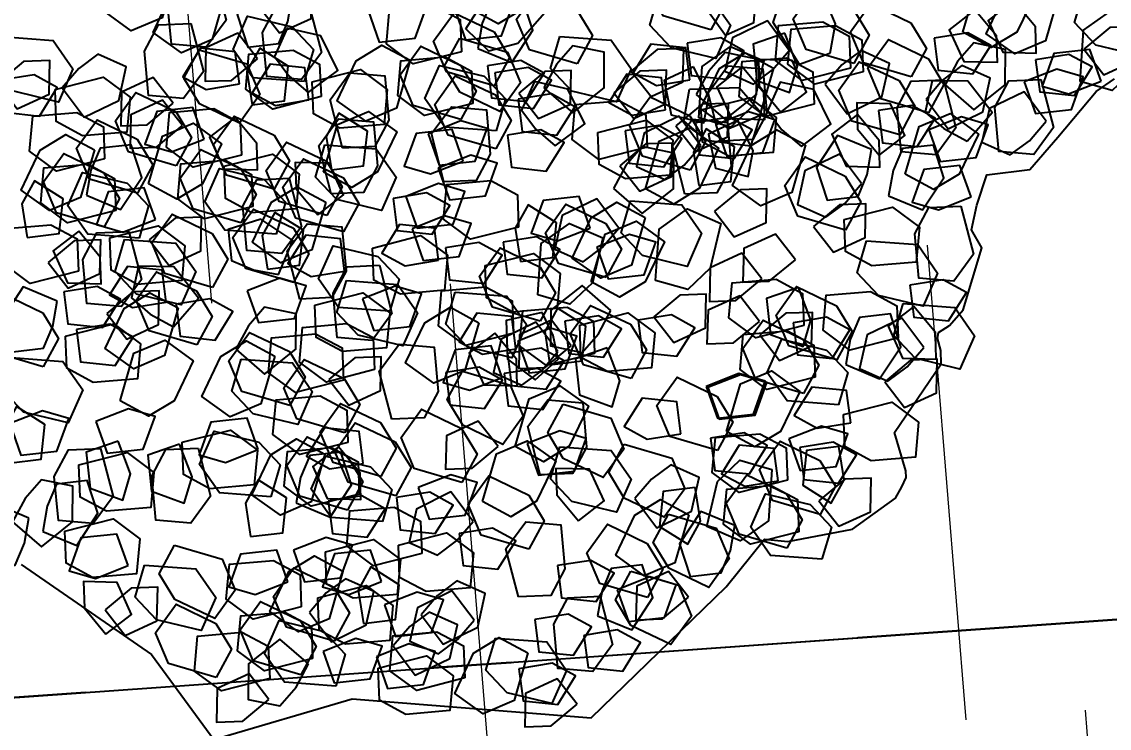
# Model space of a CAD drawing. Header units: metres. Extents: x 1851758 to 1852050, y 5187822 to 5188223.
# Drawn here: x 1851922.723 to 1851924.093, y 5187882.323 to 5187883.213 of the extents above; entities that cross this region are included whole.
import ezdxf
from ezdxf.enums import TextEntityAlignment as Align

# ---------------------------------------------------------------- set-up
doc = ezdxf.new("R2010")
doc.units = ezdxf.units.M
doc.header["$LTSCALE"] = 2.5
doc.linetypes.add('L5', pattern=[1.15, 0.8, -0.175, 0, -0.175])
for name, color, linetype, lineweight in [('PAR', 11, 'L5', 30), ('PAR_ALIGNT_TXT', 1, 'CONTINUOUS', 15), ('PRO_DEMOL_TAL_HAC', 32, 'CONTINUOUS', 15), ('PRO_PAR_SURF', 157, 'CONTINUOUS', 20)]:
    doc.layers.add(name, color=color, linetype=linetype, lineweight=lineweight)
doc.layers.add('PRO_PAR_CONT_DA', color=40, linetype='CONTINUOUS', plot=False)
doc.layers.add('PRO_VOI_VEG', color=81, linetype='CONTINUOUS')
doc.styles.add('ARIAL_IT_B', font='arialbd.ttf', dxfattribs={"width": 1.1, "oblique": 25.02})

# ---------------------------------------------------------------- blocks, each defined once
blk = doc.blocks.new('arbuste fleurs jaunes')
at = {"layer": 'PRO_VOI_VEG', "color": 76}
blk.add_lwpolyline([(-1.8943, 0.1772), (-1.9074, -0.2211), (-2.0027, -0.4693), (-1.7284, -0.707), (-1.4435, -1.2399), (-0.9817, -1.3474), (-0.8287, -1.3634), (-0.8017, -1.4164), (-0.6877, -1.5364), (-0.5637, -1.586), (-0.5307, -1.5835), (-0.5049, -1.5805), (-0.4917, -1.5706), (-0.4256, -1.4943), (-0.2168, -1.4996), (-0.1885, -1.4808), (-0.1674, -1.457), (-0.1536, -1.4517), (-0.124, -1.4652), (-0.072, -1.4732), (0.0849, -1.428), (0.1084, -1.3819), (0.1684, -1.3593), (0.2458, -1.3393), (0.3162, -1.4228), (0.4223, -1.4384), (0.5719, -1.4579), (0.6235, -1.4795)], dxfattribs=at)
at = {"layer": 'PRO_VOI_VEG', "color": 52}
for points in [[(-0.801, 0.9369), (-0.7392, 0.8228), (-0.7725, 0.742), (-0.8627, 0.7278), (-0.9007, 0.8371), (-0.8817, 0.9131)], [(-1.6107, 0.3933), (-1.6625, 0.3265), (-1.605, 0.2556), (-1.5196, 0.2751), (-1.5391, 0.3415)], [(-1.0639, 0.4007), (-1.0022, 0.2867), (-1.0354, 0.2059), (-1.1256, 0.1917), (-1.1636, 0.3009), (-1.1446, 0.377)], [(-1.815, 0.2538), (-1.8286, 0.1587), (-1.7334, 0.1261), (-1.6577, 0.1741), (-1.6866, 0.2499), (-1.7485, 0.259)], [(-1.4889, 0.2132), (-1.5407, 0.1464), (-1.4832, 0.0755), (-1.3978, 0.095), (-1.4173, 0.1614)], [(-0.2471, 0.1959), (-0.2989, 0.1291), (-0.2414, 0.0582), (-0.156, 0.0778), (-0.1754, 0.1442)], [(-1.0061, 0.0705), (-1.0579, 0.0036), (-1.0004, -0.0672), (-0.915, -0.0477), (-0.9345, 0.0187)], [(-1.1454, 0.0153), (-1.159, -0.0798), (-1.0638, -0.1124), (-0.9881, -0.0645), (-1.0171, 0.0113), (-1.0789, 0.0204)], [(-0.1253, 0.0158), (-0.1771, -0.051), (-0.1196, -0.1219), (-0.0342, -0.1023), (-0.0537, -0.0359)], [(-0.59, -0.1374), (-0.6418, -0.2042), (-0.5844, -0.2751), (-0.499, -0.2555), (-0.5184, -0.1892)], [(-0.8662, -0.1852), (-0.918, -0.252), (-0.8606, -0.3229), (-0.7752, -0.3034), (-0.7946, -0.237)], [(-0.486, -0.1673), (-0.5378, -0.2342), (-0.4804, -0.305), (-0.395, -0.2855), (-0.4144, -0.2191)], [(-0.6501, -0.1942), (-0.702, -0.261), (-0.6445, -0.3319), (-0.5591, -0.3124), (-0.5785, -0.246)], [(-0.1717, -0.282), (-0.1854, -0.3771), (-0.0902, -0.4098), (-0.0144, -0.3618), (-0.0434, -0.286), (-0.1053, -0.2769)], [(-1.4934, -0.3805), (-1.5452, -0.4473), (-1.4878, -0.5182), (-1.4024, -0.4986), (-1.4218, -0.4323)], [(-1.1907, -0.5594), (-1.2425, -0.6263), (-1.185, -0.6971), (-1.0996, -0.6776), (-1.1191, -0.6112)], [(-0.7443, -0.5719), (-0.7961, -0.6387), (-0.7387, -0.7096), (-0.6533, -0.6901), (-0.6727, -0.6237)], [(-0.0252, -0.6511), (0.0884, -0.5886), (0.1694, -0.6214), (0.1843, -0.7115), (0.0752, -0.7502), (-0.0009, -0.7317)], [(0.0212, -0.6143), (0.0076, -0.7094), (0.1028, -0.742), (0.1785, -0.694), (0.1495, -0.6182), (0.0877, -0.6091)], [(-1.4852, -0.6477), (-1.537, -0.7145), (-1.4795, -0.7854), (-1.3941, -0.7658), (-1.4136, -0.6995)], [(0.2715, -0.7187), (0.205, -0.6665), (0.1337, -0.7235), (0.1527, -0.809), (0.2192, -0.79)], [(-0.4282, -0.7809), (-0.3146, -0.7184), (-0.2336, -0.7512), (-0.2188, -0.8413), (-0.3278, -0.88), (-0.404, -0.8615)], [(-0.5844, -1.0379), (-0.6363, -1.1047), (-0.5788, -1.1756), (-0.4934, -1.156), (-0.5128, -1.0897)], [(-0.5843, -1.0324), (-0.6361, -1.0992), (-0.5786, -1.1701), (-0.4932, -1.1505), (-0.5127, -1.0842)], [(0.2905, -1.2521), (0.3854, -1.2663), (0.4187, -1.1713), (0.3712, -1.0953), (0.2952, -1.1238), (0.2857, -1.1856)], [(-1.1363, -1.1207), (-1.1882, -1.1876), (-1.1307, -1.2584), (-1.0453, -1.2389), (-1.0647, -1.1725)], [(0.3803, -1.1284), (0.3666, -1.2235), (0.4618, -1.2561), (0.5376, -1.2082), (0.5086, -1.1324), (0.4467, -1.1233)], [(-0.5829, -1.2791), (-0.6347, -1.3459), (-0.5773, -1.4168), (-0.4919, -1.3972), (-0.5113, -1.3308)], [(0.5711, -1.41), (0.6847, -1.3475), (0.7657, -1.3802), (0.7805, -1.4704), (0.6715, -1.5091), (0.5954, -1.4905)]]:
    blk.add_lwpolyline(points, close=True, dxfattribs=at)
at = {"layer": 'PRO_VOI_VEG', "color": 76}
for points in [[(-0.8949, 0.88), (-0.9576, 0.8278), (-0.9182, 0.749), (-0.8336, 0.7496), (-0.8381, 0.8162)], [(-0.4228, 0.6576), (-0.5429, 0.6224), (-0.6125, 0.6701), (-0.6077, 0.7582), (-0.4968, 0.7719), (-0.4289, 0.7386)], [(-0.8275, 0.7394), (-0.8601, 0.6526), (-0.7771, 0.602), (-0.6958, 0.6315), (-0.7073, 0.709), (-0.7637, 0.7304)], [(-0.9153, 0.5863), (-1.0354, 0.5511), (-1.1049, 0.5988), (-1.1002, 0.6868), (-0.9893, 0.7006), (-0.9214, 0.6673)], [(-1.2576, 0.4579), (-1.3204, 0.4057), (-1.2809, 0.3269), (-1.1964, 0.3276), (-1.2009, 0.3942)], [(-1.3204, 0.3799), (-1.3832, 0.3276), (-1.3437, 0.2489), (-1.2592, 0.2495), (-1.2637, 0.3161)], [(-1.1407, 0.2268), (-1.078, 0.279), (-1.1174, 0.3578), (-1.202, 0.3572), (-1.1975, 0.2906)], [(-1.1308, 0.2028), (-1.1936, 0.1506), (-1.1542, 0.0718), (-1.0696, 0.0725), (-1.0741, 0.1391)], [(-0.7112, 0.0249), (-0.8313, -0.0104), (-0.9009, 0.0374), (-0.8961, 0.1254), (-0.7852, 0.1392), (-0.7173, 0.1059)], [(-0.6504, 0.0702), (-0.5303, 0.1055), (-0.4607, 0.0578), (-0.4655, -0.0303), (-0.5764, -0.0441), (-0.6443, -0.0108)], [(-1.1071, -0.0773), (-1.2273, -0.1126), (-1.2968, -0.0649), (-1.292, 0.0232), (-1.1812, 0.037), (-1.1132, 0.0037)], [(-0.105, -0.017), (0.0151, 0.0182), (0.0846, -0.0295), (0.0798, -0.1176), (-0.031, -0.1314), (-0.0989, -0.0981)], [(-0.2017, -0.1325), (-0.2645, -0.1847), (-0.225, -0.2635), (-0.1405, -0.2628), (-0.145, -0.1962)], [(-0.207, -0.1573), (-0.2698, -0.2095), (-0.2303, -0.2883), (-0.1458, -0.2876), (-0.1503, -0.221)], [(-0.3219, -0.2691), (-0.3847, -0.3213), (-0.3453, -0.4001), (-0.2607, -0.3995), (-0.2652, -0.3328)], [(-0.6451, -0.2909), (-0.7078, -0.3431), (-0.6684, -0.4219), (-0.5838, -0.4212), (-0.5883, -0.3546)], [(-0.9091, -0.4618), (-0.9719, -0.514), (-0.9325, -0.5927), (-0.8479, -0.5921), (-0.8524, -0.5255)], [(-0.3675, -0.6323), (-0.3348, -0.5455), (-0.4178, -0.4949), (-0.4992, -0.5244), (-0.4876, -0.6019), (-0.4313, -0.6234)], [(-1.2416, -0.527), (-1.3043, -0.5792), (-1.2649, -0.658), (-1.1803, -0.6574), (-1.1848, -0.5907)], [(-0.7124, -0.6707), (-0.6797, -0.5839), (-0.7627, -0.5333), (-0.8441, -0.5628), (-0.8325, -0.6403), (-0.7761, -0.6617)], [(-0.0814, -0.6936), (-0.0487, -0.6068), (-0.1317, -0.5562), (-0.2131, -0.5857), (-0.2015, -0.6632), (-0.1451, -0.6846)], [(-0.5191, -0.6465), (-0.399, -0.6112), (-0.3295, -0.6589), (-0.3343, -0.747), (-0.4451, -0.7608), (-0.513, -0.7275)], [(0.2411, -0.7514), (0.2738, -0.6647), (0.1908, -0.6141), (0.1094, -0.6435), (0.121, -0.721), (0.1774, -0.7425)], [(-0.6383, -0.6444), (-0.7011, -0.6966), (-0.6617, -0.7753), (-0.5771, -0.7747), (-0.5816, -0.7081)], [(-1.1324, -0.7146), (-1.0123, -0.6794), (-0.9427, -0.7271), (-0.9475, -0.8152), (-1.0584, -0.829), (-1.1263, -0.7957)], [(-0.9716, -0.7092), (-0.8515, -0.6739), (-0.7819, -0.7216), (-0.7867, -0.8097), (-0.8975, -0.8235), (-0.9655, -0.7902)], [(-1.5601, -0.7221), (-1.5927, -0.8088), (-1.5097, -0.8594), (-1.4284, -0.83), (-1.4399, -0.7525), (-1.4963, -0.731)], [(0.0543, -0.9077), (0.1413, -0.9398), (0.1913, -0.8565), (0.1613, -0.7753), (0.0839, -0.7874), (0.0628, -0.8439)], [(0.2128, -1.1001), (0.1768, -0.9802), (0.224, -0.9104), (0.3121, -0.9146), (0.3266, -1.0254), (0.2937, -1.0935)], [(0.0573, -1.086), (0.0899, -0.9992), (0.0069, -0.9486), (-0.0744, -0.9781), (-0.0629, -1.0556), (-0.0065, -1.0771)], [(-0.9186, -1.0338), (-0.9513, -1.1206), (-0.8683, -1.1712), (-0.7869, -1.1417), (-0.7985, -1.0642), (-0.8549, -1.0428)], [(0.2347, -1.0222), (0.1719, -1.0744), (0.2114, -1.1532), (0.2959, -1.1525), (0.2914, -1.0859)], [(0.4646, -1.0417), (0.4018, -1.0939), (0.4412, -1.1727), (0.5258, -1.1721), (0.5213, -1.1055)], [(0.4405, -1.3924), (0.4732, -1.3056), (0.3902, -1.2551), (0.3088, -1.2845), (0.3204, -1.362), (0.3768, -1.3835)], [(-0.5863, -1.314), (-0.6491, -1.3662), (-0.6096, -1.4449), (-0.5251, -1.4443), (-0.5296, -1.3777)], [(-0.2057, -1.441), (-0.1731, -1.3543), (-0.2561, -1.3037), (-0.3375, -1.3331), (-0.3259, -1.4106), (-0.2695, -1.4321)], [(-0.0922, -1.3262), (-0.155, -1.3784), (-0.1155, -1.4571), (-0.031, -1.4565), (-0.0355, -1.3899)]]:
    blk.add_lwpolyline(points, close=True, dxfattribs=at)
at = {"layer": 'PRO_VOI_VEG', "color": 67}
for points in [[(-0.9059, 0.8825), (-0.933, 0.8055), (-0.8587, 0.7581), (-0.7865, 0.8021), (-0.8245, 0.8569)], [(-0.9059, 0.8825), (-0.933, 0.8055), (-0.8587, 0.7581), (-0.7865, 0.8021), (-0.8245, 0.8569)], [(-0.9205, 0.5525), (-1.0119, 0.6381), (-1.0061, 0.7222), (-0.9278, 0.7628), (-0.8596, 0.6744), (-0.8538, 0.5989)], [(-0.8405, 0.7521), (-0.7492, 0.6666), (-0.755, 0.5824), (-0.8332, 0.5418), (-0.9014, 0.6303), (-0.9072, 0.7057)], [(-1.194, 0.455), (-1.2854, 0.5406), (-1.2796, 0.6247), (-1.2013, 0.6653), (-1.1331, 0.5768), (-1.1273, 0.5014)], [(-1.1924, 0.6097), (-1.1401, 0.5469), (-1.0614, 0.5863), (-1.062, 0.6709), (-1.1286, 0.6664)], [(-1.0147, 0.4583), (-1.1061, 0.5439), (-1.1003, 0.628), (-1.022, 0.6686), (-0.9538, 0.5801), (-0.948, 0.5047)], [(-1.065, 0.4613), (-1.1002, 0.5814), (-1.0525, 0.6509), (-0.9645, 0.6461), (-0.9507, 0.5353), (-0.984, 0.4674)], [(-0.9485, 0.4363), (-0.9837, 0.5565), (-0.936, 0.626), (-0.8479, 0.6212), (-0.8342, 0.5104), (-0.8675, 0.4424)], [(-1.4452, 0.3998), (-1.4804, 0.5199), (-1.4327, 0.5894), (-1.3446, 0.5847), (-1.3309, 0.4738), (-1.3642, 0.4059)], [(-0.8377, 0.3916), (-0.8729, 0.5118), (-0.8252, 0.5813), (-0.7371, 0.5765), (-0.7233, 0.4657), (-0.7566, 0.3977)], [(-1.2167, 0.5307), (-1.2438, 0.4537), (-1.1695, 0.4063), (-1.0972, 0.4503), (-1.1353, 0.5051)], [(-1.1088, 0.509), (-1.1857, 0.5365), (-1.2335, 0.4626), (-1.19, 0.39), (-1.1349, 0.4277)], [(-0.5603, 0.5002), (-0.5251, 0.3801), (-0.5728, 0.3106), (-0.6609, 0.3154), (-0.6746, 0.4262), (-0.6413, 0.4941)], [(-0.7259, 0.2675), (-0.8172, 0.3531), (-0.8114, 0.4372), (-0.7332, 0.4778), (-0.665, 0.3894), (-0.6592, 0.3139)], [(-1.0808, 0.4337), (-0.9895, 0.3481), (-0.9953, 0.264), (-1.0735, 0.2234), (-1.1417, 0.3119), (-1.1475, 0.3873)], [(-1.6959, 0.3408), (-1.6437, 0.278), (-1.5649, 0.3175), (-1.5655, 0.402), (-1.6321, 0.3975)], [(-1.3492, 0.394), (-1.2578, 0.3085), (-1.2636, 0.2243), (-1.3419, 0.1837), (-1.41, 0.2722), (-1.4158, 0.3476)], [(-0.82, 0.1733), (-0.9114, 0.2589), (-0.9056, 0.343), (-0.8273, 0.3836), (-0.7592, 0.2951), (-0.7533, 0.2197)], [(-0.8703, 0.1763), (-0.9056, 0.2964), (-0.8579, 0.3659), (-0.7698, 0.3611), (-0.756, 0.2503), (-0.7893, 0.1824)], [(-0.6547, 0.3321), (-0.7315, 0.3597), (-0.7794, 0.2857), (-0.7358, 0.2132), (-0.6807, 0.2509)], [(-0.6047, 0.313), (-0.5525, 0.2502), (-0.4738, 0.2896), (-0.4744, 0.3742), (-0.541, 0.3697)], [(-1.2452, 0.3372), (-1.2722, 0.2602), (-1.1979, 0.2128), (-1.1257, 0.2568), (-1.1638, 0.3116)], [(-1.0314, 0.3478), (-1.0585, 0.2708), (-0.9842, 0.2235), (-0.9119, 0.2674), (-0.95, 0.3223)], [(-0.7538, 0.1513), (-0.7891, 0.2714), (-0.7414, 0.341), (-0.6533, 0.3362), (-0.6395, 0.2254), (-0.6728, 0.1574)], [(-0.5026, 0.2112), (-0.4158, 0.1785), (-0.3652, 0.2615), (-0.3947, 0.3429), (-0.4722, 0.3313), (-0.4936, 0.275)], [(-0.5026, 0.2112), (-0.4158, 0.1785), (-0.3652, 0.2615), (-0.3947, 0.3429), (-0.4722, 0.3313), (-0.4936, 0.275)], [(-1.1895, 0.1037), (-1.2247, 0.2238), (-1.177, 0.2933), (-1.089, 0.2886), (-1.0752, 0.1777), (-1.1085, 0.1098)], [(-0.7732, 0.2889), (-0.6818, 0.2033), (-0.6876, 0.1192), (-0.7659, 0.0785), (-0.8341, 0.167), (-0.8399, 0.2424)], [(-1.7944, 0.1764), (-1.7779, 0.0851), (-1.6807, 0.0843), (-1.626, 0.1514), (-1.6757, 0.2119), (-1.7351, 0.2014)], [(-0.9285, 0.0263), (-0.8372, 0.0422), (-0.8358, 0.1394), (-0.9025, 0.1945), (-0.9634, 0.1452), (-0.9532, 0.0858)], [(-0.7378, 0.0045), (-0.773, 0.1247), (-0.7253, 0.1942), (-0.6372, 0.1894), (-0.6234, 0.0786), (-0.6567, 0.0106)], [(-0.4742, 0.2173), (-0.3828, 0.1317), (-0.3886, 0.0476), (-0.4669, 0.007), (-0.5351, 0.0954), (-0.5409, 0.1709)], [(-1.6039, 0.1905), (-1.5126, 0.1049), (-1.5183, 0.0208), (-1.5966, -0.0198), (-1.6648, 0.0687), (-1.6706, 0.1441)], [(-0.925, -0.0163), (-0.9602, 0.1038), (-0.9125, 0.1733), (-0.8245, 0.1686), (-0.8107, 0.0577), (-0.844, -0.0102)], [(-0.5735, 0.0627), (-0.4885, 0.1547), (-0.4044, 0.1494), (-0.3633, 0.0714), (-0.4513, 0.0026), (-0.5267, -0.0037)], [(-0.2075, -0.0582), (-0.2989, 0.0273), (-0.2931, 0.1115), (-0.2148, 0.1521), (-0.1467, 0.0636), (-0.1408, -0.0118)], [(-1.7636, 0.1302), (-1.6722, 0.0446), (-1.678, -0.0395), (-1.7563, -0.0801), (-1.8245, 0.0084), (-1.8303, 0.0838)], [(-0.9324, 0.0573), (-0.8802, -0.0055), (-0.8014, 0.0339), (-0.8021, 0.1185), (-0.8687, 0.114)], [(-0.7502, -0.0537), (-0.7855, 0.0664), (-0.7378, 0.1359), (-0.6497, 0.1311), (-0.6359, 0.0203), (-0.6692, -0.0476)], [(-0.6864, 0.0243), (-0.6014, 0.1162), (-0.5172, 0.111), (-0.4761, 0.033), (-0.5641, -0.0358), (-0.6395, -0.0421)], [(-0.3017, -0.1525), (-0.3931, -0.0669), (-0.3873, 0.0172), (-0.309, 0.0579), (-0.2408, -0.0306), (-0.235, -0.106)], [(-0.9521, -0.052), (-0.8671, 0.0399), (-0.7829, 0.0347), (-0.7418, -0.0434), (-0.8299, -0.1121), (-0.9052, -0.1184)], [(-0.9521, -0.052), (-0.8671, 0.0399), (-0.7829, 0.0347), (-0.7418, -0.0434), (-0.8299, -0.1121), (-0.9052, -0.1184)], [(-0.352, -0.1495), (-0.3873, -0.0294), (-0.3396, 0.0402), (-0.2515, 0.0354), (-0.2377, -0.0754), (-0.271, -0.1434)], [(-1.9262, -0.0971), (-1.8494, -0.1246), (-1.8015, -0.0507), (-1.8451, 0.0219), (-1.9002, -0.0159)], [(-1.4155, 0.002), (-1.3241, -0.0835), (-1.3299, -0.1677), (-1.4082, -0.2083), (-1.4763, -0.1198), (-1.4822, -0.0444)], [(-1.1917, -0.1757), (-1.2269, -0.0556), (-1.1792, 0.014), (-1.0911, 0.0092), (-1.0773, -0.1017), (-1.1106, -0.1696)], [(-0.2355, -0.1744), (-0.2707, -0.0543), (-0.223, 0.0152), (-0.135, 0.0105), (-0.1212, -0.1004), (-0.1545, -0.1683)], [(-0.1813, -0.036), (-0.1461, -0.1561), (-0.1938, -0.2256), (-0.2819, -0.2208), (-0.2957, -0.11), (-0.2624, -0.0421)], [(-0.1783, -0.0882), (-0.1617, -0.1795), (-0.0645, -0.1803), (-0.0099, -0.1132), (-0.0596, -0.0527), (-0.119, -0.0632)], [(-1.8758, -0.0627), (-1.9029, -0.1398), (-1.8286, -0.1871), (-1.7563, -0.1431), (-1.7944, -0.0883)], [(-0.9444, -0.0922), (-0.8531, -0.1778), (-0.8588, -0.2619), (-0.9371, -0.3025), (-1.0053, -0.214), (-1.0111, -0.1386)], [(-1.6445, -0.1218), (-1.6093, -0.2419), (-1.657, -0.3114), (-1.7451, -0.3066), (-1.7588, -0.1958), (-1.7255, -0.1279)], [(-0.6116, -0.1128), (-0.674, -0.1654), (-0.6341, -0.244), (-0.5495, -0.2428), (-0.5544, -0.1762)], [(-0.0761, -0.32), (-0.1113, -0.1998), (-0.0636, -0.1303), (0.0244, -0.1351), (0.0382, -0.2459), (0.0049, -0.3139)], [(-1.1903, -0.3492), (-1.2817, -0.2636), (-1.2759, -0.1795), (-1.1977, -0.1389), (-1.1295, -0.2273), (-1.1237, -0.3028)], [(-1.1746, -0.3286), (-1.2099, -0.2085), (-1.1622, -0.1389), (-1.0741, -0.1437), (-1.0603, -0.2546), (-1.0936, -0.3225)], [(-1.8681, -0.39), (-1.9033, -0.2699), (-1.8556, -0.2004), (-1.7675, -0.2051), (-1.7538, -0.316), (-1.7871, -0.3839)], [(-1.5226, -0.2713), (-1.4704, -0.3341), (-1.3916, -0.2947), (-1.3922, -0.2101), (-1.4588, -0.2146)], [(-1.2845, -0.4434), (-1.3759, -0.3578), (-1.3701, -0.2737), (-1.2918, -0.2331), (-1.2237, -0.3216), (-1.2178, -0.397)], [(-1.083, -0.2231), (-1.1101, -0.3002), (-1.0358, -0.3475), (-0.9635, -0.3035), (-1.0016, -0.2487)], [(-0.2175, -0.2358), (-0.2445, -0.3128), (-0.1703, -0.3602), (-0.098, -0.3162), (-0.1361, -0.2614)], [(-0.2175, -0.2358), (-0.2445, -0.3128), (-0.1703, -0.3602), (-0.098, -0.3162), (-0.1361, -0.2614)], [(-1.6028, -0.4743), (-1.6942, -0.3887), (-1.6884, -0.3046), (-1.6101, -0.264), (-1.5419, -0.3525), (-1.5361, -0.4279)], [(-1.3348, -0.4404), (-1.3701, -0.3203), (-1.3224, -0.2508), (-1.2343, -0.2555), (-1.2205, -0.3664), (-1.2538, -0.4343)], [(-0.2798, -0.3852), (-0.193, -0.4178), (-0.1424, -0.3348), (-0.1719, -0.2535), (-0.2494, -0.265), (-0.2708, -0.3214)], [(-1.2183, -0.4654), (-1.2536, -0.3452), (-1.2058, -0.2757), (-1.1178, -0.2805), (-1.104, -0.3913), (-1.1373, -0.4593)], [(-1.2127, -0.3354), (-1.2896, -0.3078), (-1.3374, -0.3818), (-1.2939, -0.4543), (-1.2388, -0.4166)], [(-1.0817, -0.4109), (-0.9967, -0.3189), (-0.9126, -0.3242), (-0.8715, -0.4022), (-0.9595, -0.471), (-1.0349, -0.4773)], [(-1.697, -0.5686), (-1.7884, -0.483), (-1.7826, -0.3989), (-1.7043, -0.3582), (-1.6361, -0.4467), (-1.6303, -0.5221)], [(-1.7473, -0.5656), (-1.7825, -0.4455), (-1.7348, -0.3759), (-1.6468, -0.3807), (-1.633, -0.4915), (-1.6663, -0.5595)], [(-0.1575, -0.5816), (-0.2489, -0.496), (-0.2431, -0.4119), (-0.1648, -0.3713), (-0.0966, -0.4598), (-0.0908, -0.5352)], [(0.1778, -0.5572), (0.1425, -0.437), (0.1902, -0.3675), (0.2783, -0.3723), (0.2921, -0.4831), (0.2588, -0.551)], [(-1.6308, -0.5905), (-1.666, -0.4704), (-1.6183, -0.4009), (-1.5302, -0.4056), (-1.5165, -0.5165), (-1.5498, -0.5844)], [(-0.6715, -0.5918), (-0.7067, -0.4717), (-0.659, -0.4021), (-0.5709, -0.4069), (-0.5572, -0.5178), (-0.5905, -0.5857)], [(-0.6715, -0.5918), (-0.7067, -0.4717), (-0.659, -0.4021), (-0.5709, -0.4069), (-0.5572, -0.5178), (-0.5905, -0.5857)], [(-0.5721, -0.4692), (-0.5199, -0.5319), (-0.4411, -0.4925), (-0.4417, -0.4079), (-0.5083, -0.4124)], [(-0.0873, -0.4374), (-0.1144, -0.5144), (-0.0401, -0.5618), (0.0322, -0.5178), (-0.0059, -0.463)], [(-0.0873, -0.4374), (-0.1144, -0.5144), (-0.0401, -0.5618), (0.0322, -0.5178), (-0.0059, -0.463)], [(-1.453, -0.4503), (-1.3617, -0.5359), (-1.3674, -0.62), (-1.4457, -0.6606), (-1.5139, -0.5721), (-1.5197, -0.4967)], [(-1.3256, -0.657), (-1.417, -0.5714), (-1.4112, -0.4873), (-1.3329, -0.4467), (-1.2647, -0.5351), (-1.2589, -0.6106)], [(-1.1205, -0.6449), (-1.1557, -0.5248), (-1.108, -0.4553), (-1.02, -0.4601), (-1.0062, -0.5709), (-1.0395, -0.6388)], [(-0.1931, -0.4571), (-0.1017, -0.5427), (-0.1075, -0.6269), (-0.1858, -0.6675), (-0.2539, -0.579), (-0.2598, -0.5036)], [(-0.0177, -0.4443), (-0.0447, -0.5213), (0.0295, -0.5687), (0.1018, -0.5247), (0.0637, -0.4698)], [(-0.7586, -0.5122), (-0.8354, -0.4846), (-0.8832, -0.5586), (-0.8397, -0.6311), (-0.7846, -0.5934)], [(-0.4895, -0.6723), (-0.5247, -0.5522), (-0.477, -0.4826), (-0.389, -0.4874), (-0.3752, -0.5982), (-0.4085, -0.6662)], [(-1.5608, -0.4971), (-1.4694, -0.5827), (-1.4752, -0.6668), (-1.5535, -0.7074), (-1.6216, -0.6189), (-1.6275, -0.5435)], [(-0.8835, -0.4954), (-0.8482, -0.6155), (-0.896, -0.685), (-0.984, -0.6803), (-0.9978, -0.5694), (-0.9645, -0.5015)], [(-0.1472, -0.704), (-0.1824, -0.5839), (-0.1347, -0.5144), (-0.0466, -0.5192), (-0.0329, -0.63), (-0.0661, -0.6979)], [(-0.1472, -0.704), (-0.1824, -0.5839), (-0.1347, -0.5144), (-0.0466, -0.5192), (-0.0329, -0.63), (-0.0661, -0.6979)], [(-0.6662, -0.7512), (-0.7575, -0.6656), (-0.7518, -0.5815), (-0.6735, -0.5409), (-0.6053, -0.6294), (-0.5995, -0.7048)], [(-1.5536, -0.6287), (-1.5014, -0.6914), (-1.4226, -0.652), (-1.4232, -0.5674), (-1.4899, -0.5719)], [(-0.2339, -0.5488), (-0.2609, -0.6259), (-0.1867, -0.6732), (-0.1144, -0.6292), (-0.1525, -0.5744)], [(-0.2339, -0.5488), (-0.2609, -0.6259), (-0.1867, -0.6732), (-0.1144, -0.6292), (-0.1525, -0.5744)], [(-0.248, -0.6349), (-0.1281, -0.5989), (-0.0583, -0.6461), (-0.0625, -0.7342), (-0.1732, -0.7487), (-0.2414, -0.7158)], [(-0.7512, -0.6721), (-0.699, -0.7349), (-0.6202, -0.6955), (-0.6209, -0.6109), (-0.6875, -0.6154)], [(-0.7512, -0.6721), (-0.699, -0.7349), (-0.6202, -0.6955), (-0.6209, -0.6109), (-0.6875, -0.6154)], [(-0.0399, -0.6506), (-0.1023, -0.7032), (-0.0624, -0.7817), (0.0222, -0.7805), (0.0172, -0.714)], [(-0.0399, -0.6506), (-0.1023, -0.7032), (-0.0624, -0.7817), (0.0222, -0.7805), (0.0172, -0.714)], [(-0.0046, -0.6456), (0.0868, -0.7312), (0.081, -0.8153), (0.0027, -0.8559), (-0.0655, -0.7675), (-0.0713, -0.692)], [(-0.0445, -0.7288), (0.0405, -0.6369), (0.1246, -0.6422), (0.1657, -0.7202), (0.0777, -0.7889), (0.0023, -0.7952)], [(-0.0445, -0.7288), (0.0405, -0.6369), (0.1246, -0.6422), (0.1657, -0.7202), (0.0777, -0.7889), (0.0023, -0.7952)], [(-0.6265, -0.681), (-0.5351, -0.7666), (-0.5409, -0.8507), (-0.6192, -0.8913), (-0.6874, -0.8028), (-0.6932, -0.7274)], [(-0.1683, -0.7432), (-0.1161, -0.806), (-0.0373, -0.7666), (-0.038, -0.682), (-0.1046, -0.6865)], [(0.1609, -0.8772), (0.0695, -0.7917), (0.0753, -0.7075), (0.1536, -0.6669), (0.2218, -0.7554), (0.2276, -0.8308)], [(-1.1704, -0.8781), (-1.2056, -0.7579), (-1.1579, -0.6884), (-1.0699, -0.6932), (-1.0561, -0.804), (-1.0894, -0.872)], [(0.0989, -0.8174), (0.1758, -0.8449), (0.2236, -0.7709), (0.1801, -0.6984), (0.125, -0.7361)], [(0.2864, -0.9052), (0.195, -0.8196), (0.2008, -0.7355), (0.2791, -0.6948), (0.3473, -0.7833), (0.3531, -0.8587)], [(-1.4565, -0.7389), (-1.4886, -0.8259), (-1.4053, -0.8759), (-1.3241, -0.8459), (-1.3362, -0.7685), (-1.3927, -0.7474)], [(0.2959, -0.9369), (0.2045, -0.8513), (0.2103, -0.7672), (0.2886, -0.7266), (0.3568, -0.815), (0.3626, -0.8905)], [(-0.8169, -0.7534), (-0.7816, -0.8736), (-0.8293, -0.9431), (-0.9174, -0.9383), (-0.9312, -0.8275), (-0.8979, -0.7595)], [(-1.2858, -0.9209), (-1.2008, -0.829), (-1.1166, -0.8342), (-1.0755, -0.9123), (-1.1636, -0.981), (-1.2389, -0.9873)], [(-0.5083, -0.8268), (-0.5354, -0.9038), (-0.4611, -0.9512), (-0.3889, -0.9072), (-0.4269, -0.8523)], [(-0.0635, -1.115), (-0.0988, -0.9949), (-0.0511, -0.9254), (0.037, -0.9301), (0.0508, -1.041), (0.0175, -1.1089)], [(-0.8182, -0.9368), (-0.7829, -1.0569), (-0.8306, -1.1264), (-0.9187, -1.1216), (-0.9325, -1.0108), (-0.8992, -0.9429)], [(-0.3224, -1.1567), (-0.4137, -1.0712), (-0.408, -0.987), (-0.3297, -0.9464), (-0.2615, -1.0349), (-0.2557, -1.1103)], [(0.1982, -0.983), (0.1213, -0.9555), (0.0735, -1.0294), (0.117, -1.102), (0.1721, -1.0642)], [(0.2985, -1.1316), (0.2632, -1.0114), (0.311, -0.9419), (0.399, -0.9467), (0.4128, -1.0575), (0.3795, -1.1255)], [(0.1412, -1.0846), (0.218, -1.1122), (0.2659, -1.0382), (0.2223, -0.9657), (0.1673, -1.0034)], [(-1.312, -0.9863), (-1.3745, -1.0389), (-1.3346, -1.1174), (-1.25, -1.1162), (-1.2549, -1.0496)], [(-1.4379, -1.0196), (-1.5003, -1.0722), (-1.4604, -1.1507), (-1.3758, -1.1496), (-1.3808, -1.083)], [(-0.4166, -1.251), (-0.5079, -1.1654), (-0.5021, -1.0813), (-0.4239, -1.0407), (-0.3557, -1.1291), (-0.3499, -1.2046)], [(-0.4669, -1.248), (-0.5021, -1.1279), (-0.4544, -1.0583), (-0.3663, -1.0631), (-0.3525, -1.174), (-0.3858, -1.2419)], [(-0.0993, -1.0421), (-0.1264, -1.1192), (-0.0521, -1.1665), (0.0201, -1.1225), (-0.0179, -1.0677)], [(-1.218, -1.1144), (-1.2015, -1.2057), (-1.1043, -1.2065), (-1.0496, -1.1394), (-1.0993, -1.0789), (-1.1587, -1.0894)], [(-0.8136, -1.1471), (-0.8658, -1.0843), (-0.9446, -1.1237), (-0.9439, -1.2083), (-0.8773, -1.2038)], [(-0.3503, -1.2729), (-0.3856, -1.1528), (-0.3379, -1.0833), (-0.2498, -1.0881), (-0.236, -1.1989), (-0.2693, -1.2668)], [(-1.2787, -1.1121), (-1.3411, -1.1647), (-1.3012, -1.2432), (-1.2166, -1.242), (-1.2215, -1.1754)], [(-0.6726, -1.3322), (-0.764, -1.2466), (-0.7582, -1.1625), (-0.6799, -1.1219), (-0.6117, -1.2104), (-0.6059, -1.2858)], [(-0.6882, -1.1124), (-0.7506, -1.165), (-0.7107, -1.2435), (-0.6261, -1.2423), (-0.631, -1.1757)], [(-0.0422, -1.0979), (0.0492, -1.1835), (0.0434, -1.2676), (-0.0349, -1.3083), (-0.1031, -1.2198), (-0.1089, -1.1443)], [(0.3232, -1.108), (0.2911, -1.195), (0.3744, -1.245), (0.4556, -1.215), (0.4436, -1.1376), (0.387, -1.1165)], [(0.3232, -1.108), (0.2911, -1.195), (0.3744, -1.245), (0.4556, -1.215), (0.4436, -1.1376), (0.387, -1.1165)], [(-1.079, -1.124), (-1.0437, -1.2441), (-1.0915, -1.3137), (-1.1795, -1.3089), (-1.1933, -1.198), (-1.16, -1.1301)], [(-0.9064, -1.1264), (-0.8711, -1.2465), (-0.9188, -1.316), (-1.0069, -1.3112), (-1.0207, -1.2004), (-0.9874, -1.1325)], [(-0.3309, -1.1303), (-0.3934, -1.1829), (-0.3535, -1.2614), (-0.2689, -1.2602), (-0.2738, -1.1937)], [(0.6523, -1.1598), (0.5754, -1.1323), (0.5276, -1.2063), (0.5711, -1.2788), (0.6262, -1.2411)], [(-0.7668, -1.4265), (-0.8582, -1.3409), (-0.8524, -1.2568), (-0.7741, -1.2161), (-0.7059, -1.3046), (-0.7001, -1.38)], [(-0.8171, -1.4235), (-0.8523, -1.3034), (-0.8046, -1.2338), (-0.7166, -1.2386), (-0.7028, -1.3494), (-0.7361, -1.4174)], [(-0.7006, -1.4484), (-0.7358, -1.3283), (-0.6881, -1.2588), (-0.6, -1.2635), (-0.5863, -1.3744), (-0.6196, -1.4423)], [(0.5563, -1.2863), (0.4939, -1.3389), (0.5338, -1.4174), (0.6184, -1.4162), (0.6134, -1.3496)], [(0.5563, -1.2863), (0.4939, -1.3389), (0.5338, -1.4174), (0.6184, -1.4162), (0.6134, -1.3496)], [(-0.5312, -1.3952), (-0.5834, -1.3324), (-0.6622, -1.3719), (-0.6615, -1.4564), (-0.5949, -1.4519)], [(-0.4566, -1.3618), (-0.3652, -1.4474), (-0.371, -1.5315), (-0.4493, -1.5721), (-0.5175, -1.4836), (-0.5233, -1.4082)], [(0.6446, -1.3742), (0.6175, -1.4512), (0.6918, -1.4986), (0.7641, -1.4546), (0.726, -1.3998)], [(0.6446, -1.3742), (0.6175, -1.4512), (0.6918, -1.4986), (0.7641, -1.4546), (0.726, -1.3998)], [(-0.3319, -1.4047), (-0.359, -1.4818), (-0.2847, -1.5291), (-0.2125, -1.4851), (-0.2506, -1.4303)], [(-0.3319, -1.4047), (-0.359, -1.4818), (-0.2847, -1.5291), (-0.2125, -1.4851), (-0.2506, -1.4303)], [(-0.6735, -1.4267), (-0.7006, -1.5037), (-0.6263, -1.5511), (-0.554, -1.5071), (-0.5921, -1.4523)], [(-0.6735, -1.4267), (-0.7006, -1.5037), (-0.6263, -1.5511), (-0.554, -1.5071), (-0.5921, -1.4523)]]:
    blk.add_lwpolyline(points, close=True, dxfattribs=at)
at = {"layer": 'PRO_VOI_VEG', "color": 2}
for points in [[(-0.4009, 0.5225), (-0.5208, 0.4865), (-0.5906, 0.5338), (-0.5864, 0.6219), (-0.4756, 0.6364), (-0.4075, 0.6035)], [(-0.3763, 0.5755), (-0.4612, 0.4836), (-0.5454, 0.4889), (-0.5865, 0.5669), (-0.4985, 0.6356), (-0.4231, 0.6419)], [(-0.7088, 0.4827), (-0.6817, 0.5598), (-0.756, 0.6071), (-0.8282, 0.5632), (-0.7902, 0.5083)], [(-0.5157, 0.5539), (-0.6007, 0.462), (-0.6849, 0.4673), (-0.726, 0.5453), (-0.6379, 0.614), (-0.5625, 0.6203)], [(-1.0223, 0.5414), (-1.0064, 0.45), (-0.9092, 0.4486), (-0.8541, 0.5153), (-0.9034, 0.5762), (-0.9629, 0.566)], [(-1.2863, 0.4596), (-1.3028, 0.5508), (-1.4, 0.5516), (-1.4547, 0.4845), (-1.405, 0.424), (-1.3456, 0.4345)], [(-0.7438, 0.4325), (-0.7168, 0.5096), (-0.791, 0.5569), (-0.8633, 0.5129), (-0.8252, 0.4581)], [(-0.9797, 0.3624), (-0.9279, 0.4292), (-0.9853, 0.5001), (-1.0707, 0.4805), (-1.0513, 0.4141)], [(-0.743, 0.3687), (-0.6912, 0.4356), (-0.7487, 0.5064), (-0.8341, 0.4869), (-0.8146, 0.4205)], [(-0.578, 0.3686), (-0.5155, 0.4212), (-0.5555, 0.4997), (-0.6401, 0.4985), (-0.6351, 0.4319)], [(-1.0411, 0.402), (-1.1261, 0.3101), (-1.2103, 0.3154), (-1.2514, 0.3934), (-1.1633, 0.4621), (-1.088, 0.4684)], [(-0.4997, 0.3644), (-0.4726, 0.4415), (-0.5469, 0.4888), (-0.6191, 0.4449), (-0.581, 0.39)], [(-0.3203, 0.3759), (-0.3368, 0.4672), (-0.434, 0.468), (-0.4887, 0.4009), (-0.439, 0.3403), (-0.3796, 0.3509)], [(-0.9139, 0.4255), (-0.7937, 0.4607), (-0.7242, 0.413), (-0.729, 0.325), (-0.8398, 0.3112), (-0.9078, 0.3445)], [(-0.3149, 0.3294), (-0.3999, 0.2375), (-0.4841, 0.2427), (-0.5252, 0.3208), (-0.4372, 0.3895), (-0.3618, 0.3958)], [(-0.5173, 0.1994), (-0.4549, 0.252), (-0.4948, 0.3305), (-0.5794, 0.3293), (-0.5744, 0.2627)], [(-1.785, 0.2244), (-1.8015, 0.3156), (-1.8987, 0.3164), (-1.9534, 0.2494), (-1.9037, 0.1888), (-1.8443, 0.1993)], [(-1.1361, 0.1935), (-1.256, 0.1575), (-1.3259, 0.2048), (-1.3216, 0.2929), (-1.2109, 0.3074), (-1.1427, 0.2745)], [(-1.5399, 0.1669), (-1.6249, 0.0749), (-1.709, 0.0802), (-1.7501, 0.1582), (-1.6621, 0.2269), (-1.5867, 0.2332)], [(-1.4126, 0.1903), (-1.2925, 0.2256), (-1.223, 0.1779), (-1.2277, 0.0898), (-1.3386, 0.076), (-1.4065, 0.1093)], [(-0.7104, 0.1347), (-0.7954, 0.0428), (-0.8795, 0.048), (-0.9207, 0.126), (-0.8326, 0.1948), (-0.7572, 0.2011)], [(-0.2955, 0.039), (-0.4154, 0.003), (-0.4852, 0.0502), (-0.481, 0.1383), (-0.3702, 0.1528), (-0.3021, 0.1199)], [(-0.6351, 0.0564), (-0.5829, -0.0063), (-0.5041, 0.0331), (-0.5047, 0.1177), (-0.5713, 0.1132)], [(-1.7508, -0.051), (-1.699, 0.0158), (-1.7564, 0.0867), (-1.8418, 0.0671), (-1.8224, 0.0007)], [(-0.591, 0.1042), (-0.5292, -0.0098), (-0.5625, -0.0906), (-0.6527, -0.1049), (-0.6907, 0.0044), (-0.6717, 0.0804)], [(-1.4066, -0.0395), (-1.4916, -0.1314), (-1.5758, -0.1262), (-1.6169, -0.0482), (-1.5288, 0.0206), (-1.4535, 0.0269)], [(-0.8317, -0.1091), (-0.7689, -0.0569), (-0.8083, 0.0219), (-0.8929, 0.0213), (-0.8884, -0.0454)], [(-1.1591, -0.0095), (-1.0973, -0.1235), (-1.1306, -0.2043), (-1.2208, -0.2185), (-1.2588, -0.1092), (-1.2398, -0.0332)], [(-1.3278, -0.1689), (-1.276, -0.1021), (-1.3335, -0.0312), (-1.4189, -0.0508), (-1.3994, -0.1171)], [(-0.4368, -0.2109), (-0.3849, -0.1441), (-0.4424, -0.0732), (-0.5278, -0.0927), (-0.5084, -0.1591)], [(-1.7272, -0.0852), (-1.6655, -0.1993), (-1.6987, -0.28), (-1.789, -0.2943), (-1.827, -0.185), (-1.808, -0.109)], [(-0.772, -0.1748), (-0.857, -0.2667), (-0.9412, -0.2615), (-0.9823, -0.1835), (-0.8942, -0.1147), (-0.8189, -0.1084)], [(-0.6809, -0.2933), (-0.6184, -0.2407), (-0.6583, -0.1622), (-0.7429, -0.1634), (-0.738, -0.23)], [(-1.2465, -0.3164), (-1.3664, -0.3525), (-1.4363, -0.3052), (-1.432, -0.2171), (-1.3213, -0.2026), (-1.2532, -0.2355)], [(-1.5676, -0.4116), (-1.5157, -0.3448), (-1.5732, -0.2739), (-1.6586, -0.2935), (-1.6392, -0.3598)], [(-1.2147, -0.4105), (-1.1519, -0.3583), (-1.1913, -0.2795), (-1.2759, -0.2801), (-1.2714, -0.3467)], [(-0.7585, -0.4637), (-0.8786, -0.4989), (-0.9481, -0.4512), (-0.9433, -0.3631), (-0.8325, -0.3493), (-0.7646, -0.3826)], [(-1.8429, -0.5317), (-1.8158, -0.4546), (-1.8901, -0.4073), (-1.9624, -0.4513), (-1.9243, -0.5061)], [(-1.47, -0.5135), (-1.5899, -0.5495), (-1.6597, -0.5022), (-1.6555, -0.4141), (-1.5448, -0.3996), (-1.4766, -0.4325)], [(-0.6286, -0.3997), (-0.5373, -0.4853), (-0.543, -0.5694), (-0.6213, -0.61), (-0.6895, -0.5215), (-0.6953, -0.4461)], [(-0.5546, -0.4056), (-0.6174, -0.4578), (-0.5779, -0.5366), (-0.4933, -0.536), (-0.4979, -0.4694)], [(-0.4063, -0.5713), (-0.3545, -0.5045), (-0.412, -0.4336), (-0.4974, -0.4531), (-0.4779, -0.5195)], [(-1.7137, -0.5674), (-1.7, -0.4723), (-1.7953, -0.4397), (-1.871, -0.4877), (-1.842, -0.5635), (-1.7802, -0.5726)], [(-0.8426, -0.5879), (-0.7908, -0.521), (-0.8483, -0.4502), (-0.9337, -0.4697), (-0.9142, -0.5361)], [(-0.7634, -0.5778), (-0.701, -0.5252), (-0.7409, -0.4467), (-0.8255, -0.4479), (-0.8205, -0.5145)], [(-0.0534, -0.5701), (0.0093, -0.5179), (-0.0301, -0.4391), (-0.1147, -0.4398), (-0.1102, -0.5064)], [(0.0434, -0.5809), (0.1059, -0.5283), (0.066, -0.4497), (-0.0186, -0.4509), (-0.0137, -0.5175)], [(-1.4398, -0.6101), (-1.388, -0.5433), (-1.4454, -0.4724), (-1.5308, -0.492), (-1.5114, -0.5583)], [(-0.6507, -0.5844), (-0.7166, -0.5192), (-0.7966, -0.5743), (-0.8029, -0.6606), (-0.7274, -0.6817), (-0.6848, -0.6389)], [(-0.995, -0.6733), (-0.9679, -0.5963), (-1.0422, -0.5489), (-1.1144, -0.5929), (-1.0764, -0.6477)], [(-0.6817, -0.6913), (-0.6546, -0.6143), (-0.7289, -0.5669), (-0.8012, -0.6109), (-0.7631, -0.6658)], [(-0.3088, -0.6731), (-0.4287, -0.7091), (-0.4985, -0.6619), (-0.4943, -0.5738), (-0.3836, -0.5593), (-0.3154, -0.5922)], [(-1.3396, -0.596), (-1.2482, -0.6816), (-1.254, -0.7657), (-1.3323, -0.8064), (-1.4004, -0.7179), (-1.4063, -0.6425)], [(-1.1874, -0.7221), (-1.1553, -0.6351), (-1.2386, -0.5851), (-1.3197, -0.6151), (-1.3077, -0.6925), (-1.2512, -0.7136)], [(-0.5525, -0.7271), (-0.5388, -0.632), (-0.6341, -0.5994), (-0.7098, -0.6473), (-0.6808, -0.7232), (-0.619, -0.7323)], [(0.1821, -0.7423), (0.062, -0.7776), (-0.0075, -0.7299), (-0.0028, -0.6418), (0.1081, -0.628), (0.176, -0.6613)], [(-1.6276, -0.7203), (-1.5362, -0.8059), (-1.542, -0.89), (-1.6203, -0.9306), (-1.6884, -0.8421), (-1.6943, -0.7667)], [(-1.3953, -0.8586), (-1.3632, -0.7716), (-1.4465, -0.7215), (-1.5277, -0.7515), (-1.5156, -0.8289), (-1.4591, -0.85)], [(0.0629, -0.914), (-0.057, -0.95), (-0.1269, -0.9027), (-0.1227, -0.8146), (-0.0119, -0.8001), (0.0562, -0.833)], [(-1.3917, -1.0165), (-1.5116, -1.0525), (-1.5815, -1.0052), (-1.5772, -0.9171), (-1.4665, -0.9026), (-1.3983, -0.9355)], [(-0.2801, -1.004), (-0.253, -0.9269), (-0.3273, -0.8796), (-0.3996, -0.9236), (-0.3615, -0.9784)], [(-0.7046, -1.1436), (-0.7398, -1.0234), (-0.6921, -0.9539), (-0.604, -0.9587), (-0.5902, -1.0695), (-0.6235, -1.1375)], [(0.1435, -1.0606), (0.1269, -0.9694), (0.0297, -0.9685), (-0.025, -1.0356), (0.0248, -1.0962), (0.0842, -1.0856)], [(-1.1116, -1.1955), (-1.1468, -1.0753), (-1.0991, -1.0058), (-1.011, -1.0106), (-0.9973, -1.1214), (-1.0306, -1.1894)], [(-1.1737, -1.0931), (-1.2587, -1.185), (-1.3429, -1.1797), (-1.384, -1.1017), (-1.296, -1.033), (-1.2206, -1.0267)], [(-1.4336, -1.1916), (-1.4065, -1.1146), (-1.4808, -1.0672), (-1.5531, -1.1112), (-1.515, -1.1661)], [(-0.8803, -1.1709), (-1.0004, -1.2062), (-1.0699, -1.1585), (-1.0651, -1.0704), (-0.9543, -1.0566), (-0.8864, -1.0899)], [(0.3886, -1.1181), (0.3036, -1.21), (0.2194, -1.2048), (0.1783, -1.1268), (0.2664, -1.058), (0.3418, -1.0517)], [(0.5159, -1.0947), (0.636, -1.0594), (0.7055, -1.1071), (0.7007, -1.1952), (0.5899, -1.209), (0.522, -1.1757)], [(-0.6524, -1.1371), (-0.5322, -1.1019), (-0.4627, -1.1496), (-0.4675, -1.2376), (-0.5783, -1.2514), (-0.6462, -1.2181)], [(0.7303, -1.2456), (0.6104, -1.2816), (0.5406, -1.2343), (0.5448, -1.1462), (0.6556, -1.1317), (0.7237, -1.1646)], [(-1.055, -1.2816), (-1.028, -1.2046), (-1.1022, -1.1572), (-1.1745, -1.2012), (-1.1364, -1.256)], [(-0.0575, -1.1739), (0.0043, -1.2879), (-0.029, -1.3687), (-0.1192, -1.383), (-0.1572, -1.2737), (-0.1382, -1.1977)], [(-0.8401, -1.2823), (-0.8566, -1.191), (-0.9538, -1.1902), (-1.0085, -1.2573), (-0.9588, -1.3179), (-0.8994, -1.3073)], [(-0.6706, -1.2848), (-0.7843, -1.3473), (-0.8652, -1.3146), (-0.8801, -1.2244), (-0.771, -1.1857), (-0.6949, -1.2043)], [(-0.6864, -1.3135), (-0.624, -1.2608), (-0.6639, -1.1823), (-0.7485, -1.1835), (-0.7435, -1.2501)], [(0.1777, -1.336), (0.2295, -1.2692), (0.172, -1.1983), (0.0866, -1.2179), (0.1061, -1.2842)], [(-0.4645, -1.3883), (-0.4021, -1.3357), (-0.442, -1.2571), (-0.5266, -1.2583), (-0.5216, -1.3249)], [(0.5219, -1.3245), (0.4369, -1.4164), (0.3527, -1.4112), (0.3116, -1.3331), (0.3996, -1.2644), (0.475, -1.2581)], [(0.1449, -1.327), (0.0599, -1.4189), (-0.0242, -1.4137), (-0.0653, -1.3356), (0.0227, -1.2669), (0.0981, -1.2606)], [(0.7694, -1.2944), (0.8311, -1.4085), (0.7979, -1.4892), (0.7076, -1.5035), (0.6696, -1.3942), (0.6886, -1.3182)], [(-0.1404, -1.3376), (-0.0786, -1.4516), (-0.1119, -1.5324), (-0.2021, -1.5467), (-0.2401, -1.4374), (-0.2211, -1.3614)], [(0.6006, -1.4539), (0.6525, -1.3871), (0.595, -1.3162), (0.5096, -1.3357), (0.529, -1.4021)]]:
    blk.add_lwpolyline(points, close=True, dxfattribs=at)
at = {"layer": 'PRO_VOI_VEG'}
for points in [[(-1.0412, 0.3715), (-1.103, 0.4856), (-1.0697, 0.5663), (-0.9795, 0.5806), (-0.9415, 0.4713), (-0.9605, 0.3953)], [(-1.4681, 0.4792), (-1.4064, 0.3652), (-1.4396, 0.2844), (-1.5299, 0.2702), (-1.5679, 0.3795), (-1.5489, 0.4555)], [(-0.485, 0.2344), (-0.5467, 0.3484), (-0.5135, 0.4292), (-0.4232, 0.4434), (-0.3852, 0.3341), (-0.4042, 0.2581)], [(-1.1829, 0.1778), (-1.0879, 0.1635), (-1.0547, 0.2586), (-1.1022, 0.3346), (-1.1782, 0.3061), (-1.1877, 0.2443)], [(-0.8466, 0.0865), (-0.9083, 0.2006), (-0.8751, 0.2813), (-0.7848, 0.2956), (-0.7468, 0.1863), (-0.7658, 0.1103)], [(-1.5003, 0.14), (-1.5668, 0.1923), (-1.638, 0.1353), (-1.619, 0.0498), (-1.5525, 0.0688)], [(-1.4231, 0.0056), (-1.4896, 0.0579), (-1.5608, 0.0009), (-1.5418, -0.0847), (-1.4753, -0.0656)], [(-1.4106, -0.2595), (-1.4724, -0.1455), (-1.4391, -0.0647), (-1.3489, -0.0505), (-1.3109, -0.1597), (-1.3299, -0.2358)], [(-0.8552, -0.2595), (-0.917, -0.1455), (-0.8837, -0.0647), (-0.7935, -0.0505), (-0.7555, -0.1597), (-0.7745, -0.2358)], [(-0.3283, -0.2392), (-0.39, -0.1252), (-0.3567, -0.0444), (-0.2665, -0.0302), (-0.2285, -0.1394), (-0.2475, -0.2155)], [(-0.4268, -0.099), (-0.4786, -0.1658), (-0.4211, -0.2367), (-0.3357, -0.2172), (-0.3552, -0.1508)], [(-0.8494, -0.1256), (-0.7876, -0.2396), (-0.8209, -0.3204), (-0.9111, -0.3346), (-0.9491, -0.2254), (-0.9301, -0.1493)], [(-0.0413, -0.2462), (0.0205, -0.3602), (-0.0128, -0.441), (-0.103, -0.4553), (-0.141, -0.346), (-0.122, -0.2699)], [(-1.3111, -0.5302), (-1.3728, -0.4161), (-1.3396, -0.3353), (-1.2493, -0.3211), (-1.2113, -0.4304), (-1.2303, -0.5064)], [(-0.726, -0.3725), (-0.6642, -0.4866), (-0.6975, -0.5673), (-0.7877, -0.5816), (-0.8257, -0.4723), (-0.8067, -0.3963)], [(0.186, -0.3977), (0.2477, -0.5118), (0.2145, -0.5925), (0.1242, -0.6068), (0.0862, -0.4975), (0.1052, -0.4215)], [(-1.7235, -0.6553), (-1.7853, -0.5413), (-1.752, -0.4605), (-1.6618, -0.4462), (-1.6238, -0.5555), (-1.6428, -0.6315)], [(-0.6196, -0.5509), (-0.506, -0.4885), (-0.425, -0.5212), (-0.4101, -0.6113), (-0.5192, -0.65), (-0.5953, -0.6315)], [(-0.2912, -0.5666), (-0.3049, -0.6617), (-0.2096, -0.6944), (-0.1339, -0.6464), (-0.1629, -0.5706), (-0.2247, -0.5615)], [(-1.6672, -0.5809), (-1.719, -0.6477), (-1.6616, -0.7186), (-1.5762, -0.6991), (-1.5956, -0.6327)], [(-0.4382, -0.6113), (-0.49, -0.6781), (-0.4326, -0.749), (-0.3472, -0.7295), (-0.3666, -0.6631)], [(-0.294, -0.6195), (-0.2323, -0.7335), (-0.2655, -0.8143), (-0.3557, -0.8285), (-0.3937, -0.7192), (-0.3747, -0.6432)], [(-1.6061, -0.7011), (-1.658, -0.7679), (-1.6005, -0.8388), (-1.5151, -0.8192), (-1.5345, -0.7529)], [(-0.0165, -0.6967), (-0.0683, -0.7635), (-0.0108, -0.8344), (0.0746, -0.8149), (0.0551, -0.7485)], [(-0.9489, -0.7311), (-1.0008, -0.7979), (-0.9433, -0.8688), (-0.8579, -0.8493), (-0.8773, -0.7829)], [(-0.6373, -0.7705), (-0.7038, -0.7182), (-0.775, -0.7753), (-0.756, -0.8608), (-0.6895, -0.8418)], [(-0.9111, -0.8047), (-0.8494, -0.9187), (-0.8826, -0.9995), (-0.9728, -1.0137), (-1.0108, -0.9045), (-0.9918, -0.8284)], [(-1.4048, -0.9281), (-1.343, -1.0422), (-1.3763, -1.123), (-1.4665, -1.1372), (-1.5045, -1.0279), (-1.4855, -0.9519)], [(-0.249, -1.0931), (-0.3155, -1.0408), (-0.3867, -1.0978), (-0.3677, -1.1834), (-0.3012, -1.1643)], [(-0.4431, -1.3377), (-0.5048, -1.2237), (-0.4716, -1.1429), (-0.3813, -1.1287), (-0.3434, -1.2379), (-0.3623, -1.314)], [(0.263, -1.1555), (0.2111, -1.2224), (0.2686, -1.2932), (0.354, -1.2737), (0.3346, -1.2073)], [(-0.7933, -1.5132), (-0.8551, -1.3992), (-0.8218, -1.3184), (-0.7316, -1.3041), (-0.6936, -1.4134), (-0.7126, -1.4895)], [(0.4943, -1.2923), (0.4424, -1.3591), (0.4999, -1.43), (0.5853, -1.4104), (0.5659, -1.344)]]:
    blk.add_lwpolyline(points, close=True, dxfattribs=at)
at = {"layer": 'PRO_VOI_VEG', "color": 55}
for points in [[(-0.3878, 0.4304), (-0.4153, 0.3535), (-0.3413, 0.3057), (-0.2688, 0.3492), (-0.3065, 0.4043)], [(-0.4937, 0.1785), (-0.5856, 0.2635), (-0.5804, 0.3476), (-0.5023, 0.3888), (-0.4336, 0.3007), (-0.4273, 0.2253)], [(-0.7489, 0.0241), (-0.6719, -0.003), (-0.6245, 0.0713), (-0.6685, 0.1436), (-0.7233, 0.1055)], [(-1.0642, -0.255), (-1.1561, -0.17), (-1.1509, -0.0859), (-1.0728, -0.0448), (-1.0041, -0.1328), (-0.9978, -0.2082)], [(-0.3666, -0.2635), (-0.4026, -0.1436), (-0.3553, -0.0738), (-0.2672, -0.078), (-0.2527, -0.1887), (-0.2856, -0.2569)], [(-0.9998, -0.3067), (-1.0917, -0.2217), (-1.0865, -0.1376), (-1.0085, -0.0965), (-0.9397, -0.1845), (-0.9334, -0.2599)], [(-0.5074, -0.1978), (-0.4219, -0.1064), (-0.3377, -0.1122), (-0.2971, -0.1905), (-0.3856, -0.2586), (-0.461, -0.2645)], [(-0.2313, -0.2429), (-0.294, -0.2951), (-0.2546, -0.3738), (-0.17, -0.3732), (-0.1745, -0.3066)], [(-1.7973, -0.5047), (-1.8892, -0.4197), (-1.884, -0.3356), (-1.806, -0.2945), (-1.7372, -0.3825), (-1.7309, -0.4579)], [(-1.3889, -0.3217), (-1.373, -0.413), (-1.2758, -0.4144), (-1.2207, -0.3477), (-1.27, -0.2868), (-1.3294, -0.297)], [(-1.2386, -0.5236), (-1.2746, -0.4037), (-1.2273, -0.3339), (-1.1392, -0.3381), (-1.1247, -0.4488), (-1.1576, -0.517)], [(-0.7334, -0.5517), (-0.8253, -0.4667), (-0.82, -0.3825), (-0.742, -0.3414), (-0.6733, -0.4295), (-0.667, -0.5048)], [(-1.3418, -0.3877), (-1.4045, -0.44), (-1.3651, -0.5187), (-1.2805, -0.5181), (-1.285, -0.4515)], [(-1.6029, -0.4993), (-1.6355, -0.5861), (-1.5525, -0.6367), (-1.4712, -0.6072), (-1.4827, -0.5297), (-1.5391, -0.5082)], [(-0.1526, -0.513), (-0.2154, -0.5652), (-0.176, -0.644), (-0.0914, -0.6433), (-0.0959, -0.5767)], [(0.1177, -0.5254), (0.0549, -0.5776), (0.0944, -0.6564), (0.1789, -0.6557), (0.1744, -0.5891)], [(-0.7845, -0.5666), (-0.8473, -0.6188), (-0.8079, -0.6975), (-0.7233, -0.6969), (-0.7278, -0.6303)], [(-0.0727, -0.6136), (-0.1002, -0.6905), (-0.0263, -0.7383), (0.0463, -0.6948), (0.0085, -0.6397)], [(-0.2059, -0.7252), (-0.1203, -0.6339), (-0.0362, -0.6396), (0.0044, -0.7179), (-0.084, -0.7861), (-0.1595, -0.7919)], [(0.1421, -0.6742), (0.065, -0.6471), (0.0177, -0.7214), (0.0616, -0.7936), (0.1165, -0.7556)], [(-0.6692, -0.8625), (-0.7052, -0.7426), (-0.658, -0.6728), (-0.5699, -0.677), (-0.5554, -0.7877), (-0.5882, -0.8559)], [(-1.5308, -0.9177), (-1.6227, -0.8327), (-1.6175, -0.7485), (-1.5395, -0.7074), (-1.4707, -0.7954), (-1.4644, -0.8708)], [(-1.2319, -0.7089), (-1.2946, -0.7611), (-1.2552, -0.8399), (-1.1706, -0.8392), (-1.1751, -0.7726)], [(-0.9974, -0.8008), (-0.9119, -0.7094), (-0.8277, -0.7152), (-0.7871, -0.7935), (-0.8756, -0.8617), (-0.951, -0.8675)], [(-0.5364, -0.7983), (-0.5992, -0.8505), (-0.5597, -0.9292), (-0.4752, -0.9286), (-0.4797, -0.862)], [(-0.2018, -0.8115), (-0.2294, -0.8883), (-0.1554, -0.9362), (-0.0829, -0.8926), (-0.1206, -0.8375)], [(-1.0431, -0.9448), (-0.9661, -0.9718), (-0.9187, -0.8975), (-0.9627, -0.8253), (-1.0176, -0.8634)], [(0.2183, -0.8731), (0.1857, -0.9599), (0.2687, -1.0105), (0.35, -0.9811), (0.3385, -0.9036), (0.2821, -0.8821)], [(-0.7196, -1.0432), (-0.6568, -0.991), (-0.6962, -0.9122), (-0.7808, -0.9128), (-0.7763, -0.9794)], [(-1.1667, -0.9609), (-1.2295, -1.0132), (-1.1901, -1.0919), (-1.1055, -1.0913), (-1.11, -1.0247)], [(0.5799, -1.0893), (0.5029, -1.0623), (0.4556, -1.1366), (0.4995, -1.2088), (0.5544, -1.1707)], [(-0.4017, -1.0756), (-0.4293, -1.1525), (-0.3553, -1.2003), (-0.2828, -1.1568), (-0.3205, -1.1017)], [(0.0682, -1.1596), (0.0842, -1.2509), (0.1814, -1.2523), (0.2365, -1.1856), (0.1872, -1.1247), (0.1277, -1.1349)], [(0.1363, -1.1657), (0.2564, -1.1305), (0.3259, -1.1782), (0.3212, -1.2662), (0.2103, -1.28), (0.1424, -1.2467)], [(-0.3481, -1.2984), (-0.3322, -1.3898), (-0.235, -1.3912), (-0.1799, -1.3245), (-0.2292, -1.2636), (-0.2887, -1.2738)]]:
    blk.add_lwpolyline(points, close=True, dxfattribs=at)
at = {"layer": 'PRO_VOI_VEG', "color": 88}
for points in [[(-1.0464, 0.1489), (-1.0816, 0.2691), (-1.0339, 0.3386), (-0.9459, 0.3338), (-0.9321, 0.223), (-0.9654, 0.155)], [(-0.153, -0.0359), (-0.0278, -0.0352), (0.0258, -0.1003), (-0.0031, -0.1836), (-0.1134, -0.1663), (-0.1695, -0.1155)], [(-0.7449, -0.1367), (-0.653, -0.2217), (-0.6582, -0.3058), (-0.7362, -0.347), (-0.805, -0.2589), (-0.8113, -0.1835)], [(-0.5017, -0.4179), (-0.5931, -0.3323), (-0.5873, -0.2482), (-0.509, -0.2076), (-0.4409, -0.2961), (-0.435, -0.3715)], [(0.3546, -0.5684), (0.3113, -0.4865), (0.2184, -0.5151), (0.1865, -0.5955), (0.2522, -0.6382), (0.3056, -0.6102)], [(0.0761, -0.5703), (0.0071, -0.5267), (-0.0557, -0.5885), (-0.029, -0.6687), (0.033, -0.6439)], [(-0.8321, -0.5868), (-0.8949, -0.639), (-0.8554, -0.7178), (-0.7709, -0.7171), (-0.7754, -0.6505)], [(0.0238, -0.5926), (0.0943, -0.696), (0.0704, -0.7769), (-0.0149, -0.7995), (-0.0622, -0.6983), (-0.0514, -0.6234)], [(0.2252, -0.7921), (0.2784, -0.6788), (0.3602, -0.6584), (0.423, -0.7203), (0.3598, -0.8125), (0.2899, -0.8413)], [(0.0227, -0.7373), (-0.0463, -0.6936), (-0.1091, -0.7554), (-0.0824, -0.8357), (-0.0204, -0.8109)], [(0.3009, -0.9059), (0.2657, -0.7857), (0.3134, -0.7162), (0.4015, -0.721), (0.4152, -0.8318), (0.3819, -0.8997)], [(0.351, -1.0453), (0.3158, -0.9252), (0.3635, -0.8557), (0.4516, -0.8605), (0.4653, -0.9713), (0.432, -1.0392)], [(-0.1942, -1.049), (-0.1667, -0.9721), (-0.2406, -0.9243), (-0.3132, -0.9678), (-0.2755, -1.0229)], [(-0.3738, -1.0573), (-0.3462, -0.9804), (-0.4202, -0.9326), (-0.4927, -0.9761), (-0.455, -1.0312)], [(-0.2204, -1.3734), (-0.3118, -1.2878), (-0.306, -1.2037), (-0.2277, -1.1631), (-0.1596, -1.2516), (-0.1538, -1.327)], [(-0.1322, -1.3638), (-0.209, -1.3363), (-0.2568, -1.4103), (-0.2133, -1.4828), (-0.1582, -1.4451)]]:
    blk.add_lwpolyline(points, close=True, dxfattribs=at)

msp = doc.modelspace()

# ---------------------------------------------------------------- linework, layer by layer
at = {"layer": 'PAR', "flags": 128}
msp.add_lwpolyline([(1851757.77, 5187868.487), (1851833.6918, 5187875.6402), (1851863.5824, 5187878.1707), (1851981.4866, 5187886.528), (1851987.4718, 5187886.9522), (1852004.3774, 5187888.6518), (1852028.9496, 5187890.8198)], dxfattribs=at)
at = {"layer": 'PRO_DEMOL_TAL_HAC'}
for p, q in [((1851922.9624, 5187882.8587), (1851922.8922, 5187883.7228)), ((1851923.9124, 5187882.334), (1851923.8638, 5187882.932)), ((1851923.3115, 5187882.2851), (1851923.2629, 5187882.8831)), ((1851924.087, 5187882.0472), (1851924.0627, 5187882.3462))]:
    msp.add_line(p, q, dxfattribs=at)
at = {"layer": 'PRO_PAR_CONT_DA', "flags": 128}
msp.add_lwpolyline([(1851863.5824, 5187878.1707), (1851981.4866, 5187886.528), (1851981.3715, 5187888.4018), (1851863.4796, 5187879.0507)], close=True, dxfattribs=at)
at = {"layer": 'PRO_PAR_SURF', "flags": 128}
for points in [[(1851977.7933, 5187946.6346), (1851981.4866, 5187886.528), (1851863.5824, 5187878.1707), (1851856.5917, 5187937.9836), (1851927.7207, 5187943.0606)], [(1851979.4592, 5187919.5236), (1851978.1813, 5187918.0657), (1851896.9596, 5187912.2309), (1851896.7804, 5187914.7245), (1851884.8113, 5187913.8647), (1851885.6711, 5187901.8955), (1851897.6403, 5187902.7554), (1851899.2249, 5187880.6971), (1851981.4866, 5187886.528)]]:
    msp.add_lwpolyline(points, close=True, dxfattribs=at)

# ---------------------------------------------------------------- block references
at = {"layer": 'PRO_VOI_VEG', "xscale": 0.4999999999999999, "yscale": 0.4999999999999999, "rotation": 57.30375348461414}
msp.add_blockref('arbuste fleurs jaunes', (1851923.3084, 5187883.2787), dxfattribs=at)

# ---------------------------------------------------------------- texts
at = {"layer": 'PAR_ALIGNT_TXT', "style": 'ARIAL_IT_B', "oblique": 25.02, "width": 1.1}
msp.add_text('Alignement validé par la mairie de TRAMOYES le 07/04/2016', height=0.875, rotation=4.6408, dxfattribs=at).set_placement((1851914.8145, 5187884.1853), align=Align.MIDDLE)

doc.saveas('drawing.dxf')
